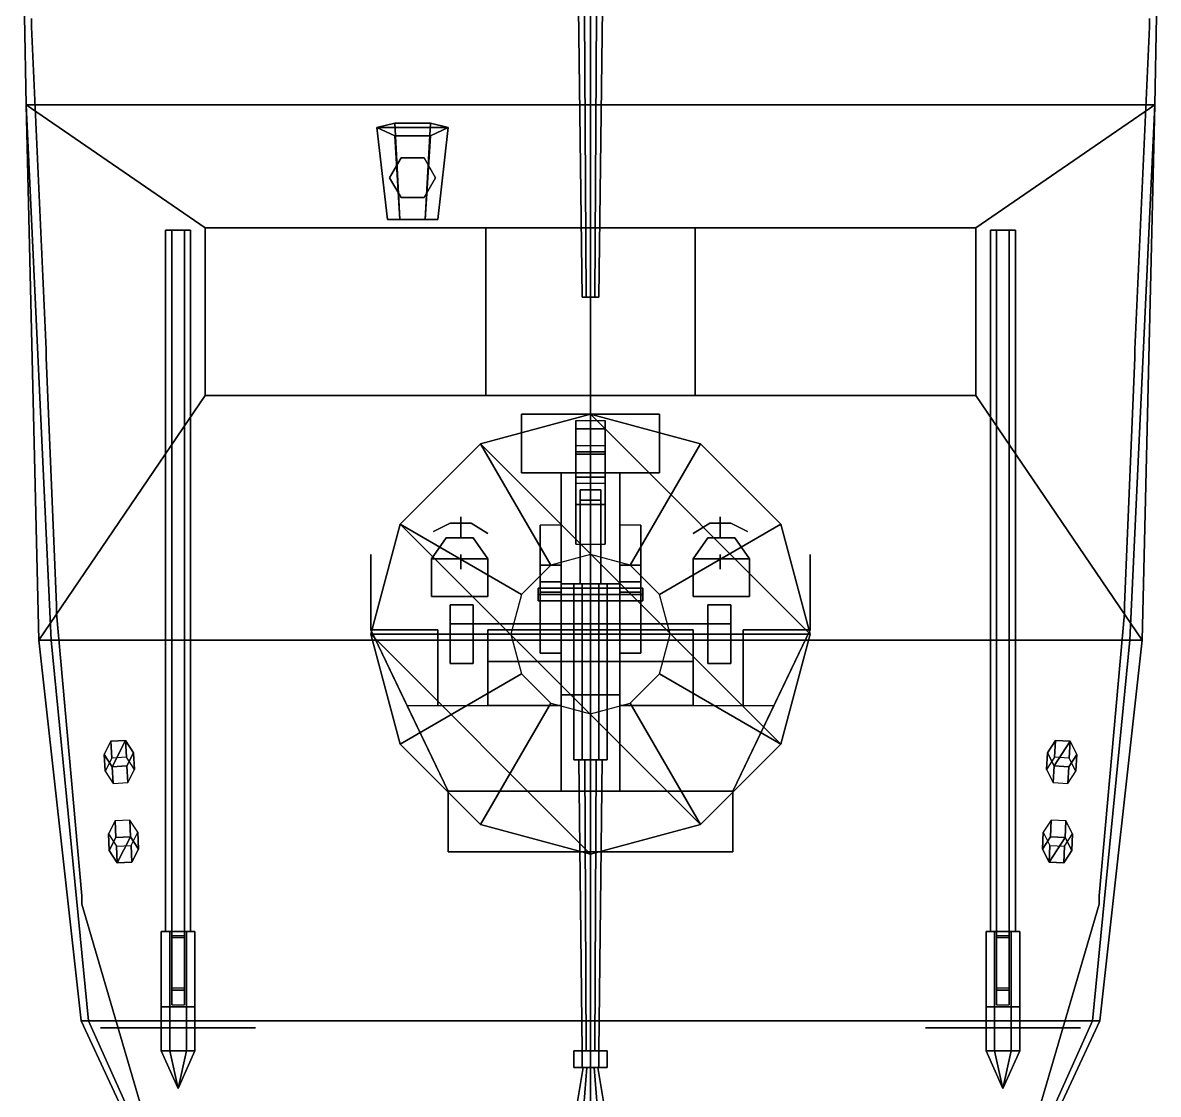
# Model space of a CAD drawing. Header units: millimetres. Extents: x -2.9 to 3, y -19.2 to 25.1.
# Drawn here: x -2.71 to 2.71, y -16.58 to -11.46 of the extents above; entities that cross this region are included whole.
import ezdxf

# ---------------------------------------------------------------- set-up
doc = ezdxf.new("R2010")
doc.units = ezdxf.units.MM
for name, color, linetype in [('drawing', 9, 'Continuous'), ('gun', 1, 'Continuous'), ('railings', 6, 'Continuous'), ('sleeve', 5, 'Continuous'), ('turret', 2, 'Continuous')]:
    doc.layers.add(name, color=color, linetype=linetype)

msp = doc.modelspace()

# ---------------------------------------------------------------- linework, layer by layer
for points in [[(-2.7121, -11.0039, 0.78), (-2.7121, -11.0039, -1.1524), (-2.6952, -11.8514, -0.9744), (-2.6952, -11.8514, 0.78)], [(0, -11.8514, -1.4066), (-2.6952, -11.8514, -0.9744), (-2.7121, -11.0039, -1.1524), (0, -11.0039, -1.644)], [(2.7121, -11.0039, 0.78), (-2.7121, -11.0039, 0.78), (-2.6952, -11.8514, 0.78), (2.6952, -11.8514, 0.78)], [(0, -11.0039, -1.644), (2.7121, -11.0039, -1.1524), (2.6952, -11.8514, -0.9744), (0, -11.8514, -1.4066)], [(2.6952, -11.8514, 0.78), (2.6952, -11.8514, -0.9744), (2.7121, -11.0039, -1.1524), (2.7121, -11.0039, 0.78)], [(-2.6952, -11.8514, 0.78), (-2.6952, -11.8514, -0.9744), (-2.5765, -14.409, -0.6608), (-2.6358, -14.409, 0.78)], [(0, -14.409, -1.0592), (-2.5765, -14.409, -0.6608), (-2.6952, -11.8514, -0.9744), (0, -11.8514, -1.4066)], [(-1.84, -12.44, 0.78), (-2.6952, -11.8514, 0.78), (-2.6358, -14.409, 0.78), (-1.84, -13.24, 0.78)], [(2.6952, -11.8514, 0.78), (-2.6952, -11.8514, 0.78), (-1.84, -12.44, 0.78), (1.84, -12.44, 0.78)], [(0, -11.8514, -1.4066), (2.6952, -11.8514, -0.9744), (2.5765, -14.409, -0.6608), (0, -14.409, -1.0592)], [(2.6952, -11.8514, 0.78), (1.84, -12.44, 0.78), (1.84, -13.24, 0.78), (2.6358, -14.409, 0.78)], [(2.6358, -14.409, 0.78), (2.5765, -14.409, -0.6608), (2.6952, -11.8514, -0.9744), (2.6952, -11.8514, 0.78)], [(-0.935, -11.94, 1.2972), (-0.765, -11.94, 1.2972), (-0.68, -11.96, 1.15), (-1.02, -11.96, 1.15)], [(-0.97, -12.4, 1.15), (-0.91, -12.4, 1.2539), (-0.935, -11.94, 1.2972), (-1.02, -11.96, 1.15)], [(-1.02, -11.96, 1.15), (-0.68, -11.96, 1.15), (-0.765, -12, 1.0028), (-0.935, -12, 1.0028)], [(-0.91, -12.4, 1.0461), (-0.97, -12.4, 1.15), (-1.02, -11.96, 1.15), (-0.935, -12, 1.0028)], [(-0.91, -12.4, 1.2539), (-0.79, -12.4, 1.2539), (-0.765, -11.94, 1.2972), (-0.935, -11.94, 1.2972)], [(-0.79, -12.4, 1.2539), (-0.73, -12.4, 1.15), (-0.68, -11.96, 1.15), (-0.765, -11.94, 1.2972)], [(-0.73, -12.4, 1.15), (-0.79, -12.4, 1.0461), (-0.765, -12, 1.0028), (-0.68, -11.96, 1.15)], [(-0.79, -12.4, 1.0461), (-0.91, -12.4, 1.0461), (-0.935, -12, 1.0028), (-0.765, -12, 1.0028)], [(-0.905, -12.1047, 0.78), (-0.96, -12.2, 0.78), (-0.96, -12.2, 1.11), (-0.905, -12.1047, 1.02)], [(-0.795, -12.1047, 0.78), (-0.905, -12.1047, 0.78), (-0.905, -12.1047, 1.02), (-0.795, -12.1047, 1.02)], [(-0.74, -12.2, 0.78), (-0.795, -12.1047, 0.78), (-0.795, -12.1047, 1.02), (-0.74, -12.2, 1.11)], [(-0.96, -12.2, 0.78), (-0.905, -12.2953, 0.78), (-0.905, -12.2953, 1.04), (-0.96, -12.2, 1.11)], [(-0.795, -12.2953, 0.78), (-0.74, -12.2, 0.78), (-0.74, -12.2, 1.11), (-0.795, -12.2953, 1.04)], [(-0.905, -12.2953, 0.78), (-0.795, -12.2953, 0.78), (-0.795, -12.2953, 1.04), (-0.905, -12.2953, 1.04)], [(-0.91, -12.4, 1.0461), (-0.79, -12.4, 1.0461), (-0.73, -12.4, 1.15), (-0.97, -12.4, 1.15)], [(-0.97, -12.4, 1.15), (-0.73, -12.4, 1.15), (-0.79, -12.4, 1.2539), (-0.91, -12.4, 1.2539)], [(-2.03, -12.45, -0.82), (-2, -12.45, -0.872), (-2, -15.8, -0.982), (-2.03, -15.8, -0.93)], [(-2, -12.45, -0.768), (-2.03, -12.45, -0.82), (-2.03, -15.8, -0.93), (-2, -15.8, -0.878)], [(-2, -12.45, -0.872), (-1.94, -12.45, -0.872), (-1.94, -15.8, -0.982), (-2, -15.8, -0.982)], [(-1.94, -12.45, -0.768), (-2, -12.45, -0.768), (-2, -15.8, -0.878), (-1.94, -15.8, -0.878)], [(-1.94, -12.45, -0.872), (-1.91, -12.45, -0.82), (-1.91, -15.8, -0.93), (-1.94, -15.8, -0.982)], [(-1.91, -12.45, -0.82), (-1.94, -12.45, -0.768), (-1.94, -15.8, -0.878), (-1.91, -15.8, -0.93)], [(-1.84, -12.44, 0.78), (-1.84, -13.24, 0.78), (-1.84, -13.24, 1.44), (-1.84, -12.44, 1.44)], [(-1.84, -12.44, 1.44), (-1.84, -13.24, 1.44), (-0.5, -13.24, 1.44), (-0.5, -12.44, 1.44)], [(-0.5, -12.44, 1.44), (-0.5, -12.44, 0.78), (-1.84, -12.44, 0.78), (-1.84, -12.44, 1.44)], [(-0.5, -13.24, 1.44), (-0.5, -13.24, 0.78), (-0.5, -12.44, 0.78), (-0.5, -12.44, 1.44)], [(0.5, -12.44, 0.78), (-0.5, -12.44, 0.78), (-0.5, -13.24, 0.78), (0.5, -13.24, 0.78)], [(0.5, -12.44, 0.78), (0.5, -13.24, 0.78), (0.5, -13.24, 1.44), (0.5, -12.44, 1.44)], [(0.5, -12.44, 1.44), (0.5, -13.24, 1.44), (1.84, -13.24, 1.44), (1.84, -12.44, 1.44)], [(1.84, -12.44, 1.44), (1.84, -12.44, 0.78), (0.5, -12.44, 0.78), (0.5, -12.44, 1.44)], [(1.84, -13.24, 1.44), (1.84, -13.24, 0.78), (1.84, -12.44, 0.78), (1.84, -12.44, 1.44)], [(1.94, -12.45, -0.768), (1.91, -12.45, -0.82), (1.91, -15.8, -0.93), (1.94, -15.8, -0.878)], [(1.91, -12.45, -0.82), (1.94, -12.45, -0.872), (1.94, -15.8, -0.982), (1.91, -15.8, -0.93)], [(2, -12.45, -0.768), (1.94, -12.45, -0.768), (1.94, -15.8, -0.878), (2, -15.8, -0.878)], [(1.94, -12.45, -0.872), (2, -12.45, -0.872), (2, -15.8, -0.982), (1.94, -15.8, -0.982)], [(2.03, -12.45, -0.82), (2, -12.45, -0.768), (2, -15.8, -0.878), (2.03, -15.8, -0.93)], [(2, -12.45, -0.872), (2.03, -12.45, -0.82), (2.03, -15.8, -0.93), (2, -15.8, -0.982)], [(1.84, -13.24, 0.78), (-1.84, -13.24, 0.78), (-2.6358, -14.409, 0.78), (2.6358, -14.409, 0.78)], [(-1.84, -13.24, 1.44), (-1.84, -13.24, 0.78), (-0.5, -13.24, 0.78), (-0.5, -13.24, 1.44)], [(0.5, -13.24, 1.44), (0.5, -13.24, 0.78), (1.84, -13.24, 0.78), (1.84, -13.24, 1.44)], [(-2.6358, -14.409, 0.78), (-2.5765, -14.409, -0.6608), (-2.3985, -16.2265, -0.3557), (-2.4324, -16.2265, 0.78)], [(2.6358, -14.409, 0.78), (-2.6358, -14.409, 0.78), (-2.4324, -16.2265, 0.78), (2.4324, -16.2265, 0.78)], [(0, -16.2265, -0.6778), (-2.3985, -16.2265, -0.3557), (-2.5765, -14.409, -0.6608), (0, -14.409, -1.0592)], [(0, -14.409, -1.0592), (2.5765, -14.409, -0.6608), (2.3985, -16.2265, -0.3557), (0, -16.2265, -0.6778)], [(2.4324, -16.2265, 0.78), (2.3985, -16.2265, -0.3557), (2.5765, -14.409, -0.6608), (2.6358, -14.409, 0.78)], [(-2.2907, -14.8916, 1.01), (-2.3225, -14.954, 1.01), (-2.2843, -15.0127, 1.01), (-2.2208, -14.888, 1.01)], [(-2.2865, -14.9715, 0.78), (-2.3183, -15.0339, 0.78), (-2.3225, -14.954, 1.01), (-2.2907, -14.8916, 1.01)], [(-2.2166, -14.9678, 0.78), (-2.2865, -14.9715, 0.78), (-2.2907, -14.8916, 1.01), (-2.2208, -14.888, 1.01)], [(-2.2208, -14.888, 1.01), (-2.2843, -15.0127, 1.01), (-2.2144, -15.009, 1.01), (-2.1827, -14.9467, 1.01)], [(-2.1785, -15.0266, 0.78), (-2.2166, -14.9678, 0.78), (-2.2208, -14.888, 1.01), (-2.1827, -14.9467, 1.01)], [(2.2166, -14.9678, 0.78), (2.1785, -15.0266, 0.78), (2.1827, -14.9467, 1.01), (2.2208, -14.888, 1.01)], [(2.2208, -14.888, 1.01), (2.1827, -14.9467, 1.01), (2.2144, -15.009, 1.01), (2.2907, -14.8916, 1.01)], [(2.2907, -14.8916, 1.01), (2.2144, -15.009, 1.01), (2.2843, -15.0127, 1.01), (2.3225, -14.954, 1.01)], [(2.2865, -14.9715, 0.78), (2.2166, -14.9678, 0.78), (2.2208, -14.888, 1.01), (2.2907, -14.8916, 1.01)], [(2.3183, -15.0339, 0.78), (2.2865, -14.9715, 0.78), (2.2907, -14.8916, 1.01), (2.3225, -14.954, 1.01)], [(-2.3183, -15.0339, 0.78), (-2.2802, -15.0926, 0.78), (-2.2843, -15.0127, 1.01), (-2.3225, -14.954, 1.01)], [(-2.2102, -15.0889, 0.78), (-2.1785, -15.0266, 0.78), (-2.1827, -14.9467, 1.01), (-2.2144, -15.009, 1.01)], [(2.1785, -15.0266, 0.78), (2.2102, -15.0889, 0.78), (2.2144, -15.009, 1.01), (2.1827, -14.9467, 1.01)], [(2.2802, -15.0926, 0.78), (2.3183, -15.0339, 0.78), (2.3225, -14.954, 1.01), (2.2843, -15.0127, 1.01)], [(-2.2802, -15.0926, 0.78), (-2.2102, -15.0889, 0.78), (-2.2144, -15.009, 1.01), (-2.2843, -15.0127, 1.01)], [(2.2102, -15.0889, 0.78), (2.2802, -15.0926, 0.78), (2.2843, -15.0127, 1.01), (2.2144, -15.009, 1.01)], [(-2.2708, -15.2711, 0.78), (-2.3026, -15.3335, 0.78), (-2.2984, -15.4134, 1.01), (-2.2666, -15.351, 1.01)], [(-2.2009, -15.2674, 0.78), (-2.2708, -15.2711, 0.78), (-2.2666, -15.351, 1.01), (-2.1967, -15.3473, 1.01)], [(-2.1628, -15.3261, 0.78), (-2.2009, -15.2674, 0.78), (-2.1967, -15.3473, 1.01), (-2.1586, -15.406, 1.01)], [(2.2009, -15.2674, 0.78), (2.1628, -15.3261, 0.78), (2.1586, -15.406, 1.01), (2.1967, -15.3473, 1.01)], [(2.2708, -15.2711, 0.78), (2.2009, -15.2674, 0.78), (2.1967, -15.3473, 1.01), (2.2666, -15.351, 1.01)], [(2.3026, -15.3335, 0.78), (2.2708, -15.2711, 0.78), (2.2666, -15.351, 1.01), (2.2984, -15.4134, 1.01)], [(-2.3026, -15.3335, 0.78), (-2.2645, -15.3922, 0.78), (-2.2603, -15.4721, 1.01), (-2.2984, -15.4134, 1.01)], [(-2.2603, -15.4721, 1.01), (-2.1967, -15.3473, 1.01), (-2.2666, -15.351, 1.01), (-2.2984, -15.4134, 1.01)], [(-2.1904, -15.4684, 1.01), (-2.1586, -15.406, 1.01), (-2.1967, -15.3473, 1.01), (-2.2603, -15.4721, 1.01)], [(-2.1945, -15.3885, 0.78), (-2.1628, -15.3261, 0.78), (-2.1586, -15.406, 1.01), (-2.1904, -15.4684, 1.01)], [(2.1628, -15.3261, 0.78), (2.1945, -15.3885, 0.78), (2.1904, -15.4684, 1.01), (2.1586, -15.406, 1.01)], [(2.1904, -15.4684, 1.01), (2.2666, -15.351, 1.01), (2.1967, -15.3473, 1.01), (2.1586, -15.406, 1.01)], [(2.2645, -15.3922, 0.78), (2.3026, -15.3335, 0.78), (2.2984, -15.4134, 1.01), (2.2603, -15.4721, 1.01)], [(-2.2645, -15.3922, 0.78), (-2.1945, -15.3885, 0.78), (-2.1904, -15.4684, 1.01), (-2.2603, -15.4721, 1.01)], [(2.2603, -15.4721, 1.01), (2.2984, -15.4134, 1.01), (2.2666, -15.351, 1.01), (2.1904, -15.4684, 1.01)], [(2.1945, -15.3885, 0.78), (2.2645, -15.3922, 0.78), (2.2603, -15.4721, 1.01), (2.1904, -15.4684, 1.01)], [(-2.01, -15.8, -0.8607), (-2.05, -15.8, -0.93), (-2.05, -16.16, -0.95), (-2.01, -16.16, -0.8807)], [(-2.05, -15.8, -0.93), (-2.01, -15.8, -0.9993), (-2.01, -16.16, -1.0193), (-2.05, -16.16, -0.95)], [(-2.01, -15.8, -0.9993), (-1.93, -15.8, -0.9993), (-1.93, -16.16, -1.0193), (-2.01, -16.16, -1.0193)], [(-1.93, -15.8, -0.8607), (-2.01, -15.8, -0.8607), (-2.01, -16.16, -0.8807), (-1.93, -16.16, -0.8807)], [(-2, -15.82, -0.66), (-2, -15.8, -0.42), (-1.94, -15.8, -0.42), (-1.94, -15.82, -0.66)], [(-2, -16.07, -0.37), (-2, -15.8, -0.42), (-2, -15.82, -0.66), (-2, -16.08, -0.66)], [(-2, -15.83, -0.87), (-2, -16.15, -0.88), (-2, -16.08, -0.66), (-2, -15.82, -0.66)], [(-1.94, -15.82, -0.66), (-1.94, -15.83, -0.87), (-2, -15.83, -0.87), (-2, -15.82, -0.66)], [(-1.94, -15.82, -0.66), (-1.94, -15.8, -0.42), (-1.94, -16.07, -0.37), (-1.94, -16.08, -0.66)], [(-1.94, -16.08, -0.66), (-1.94, -16.15, -0.88), (-1.94, -15.83, -0.87), (-1.94, -15.82, -0.66)], [(-1.93, -15.8, -0.9993), (-1.89, -15.8, -0.93), (-1.89, -16.16, -0.95), (-1.93, -16.16, -1.0193)], [(-1.89, -15.8, -0.93), (-1.93, -15.8, -0.8607), (-1.93, -16.16, -0.8807), (-1.89, -16.16, -0.95)], [(1.89, -15.8, -0.93), (1.93, -15.8, -0.9993), (1.93, -16.16, -1.0193), (1.89, -16.16, -0.95)], [(1.93, -15.8, -0.8607), (1.89, -15.8, -0.93), (1.89, -16.16, -0.95), (1.93, -16.16, -0.8807)], [(1.93, -15.8, -0.9993), (2.01, -15.8, -0.9993), (2.01, -16.16, -1.0193), (1.93, -16.16, -1.0193)], [(2.01, -15.8, -0.8607), (1.93, -15.8, -0.8607), (1.93, -16.16, -0.8807), (2.01, -16.16, -0.8807)], [(1.94, -16.07, -0.37), (1.94, -15.8, -0.42), (1.94, -15.82, -0.66), (1.94, -16.08, -0.66)], [(1.94, -15.82, -0.66), (1.94, -15.8, -0.42), (2, -15.8, -0.42), (2, -15.82, -0.66)], [(1.94, -15.83, -0.87), (1.94, -16.15, -0.88), (1.94, -16.08, -0.66), (1.94, -15.82, -0.66)], [(2, -15.82, -0.66), (2, -15.83, -0.87), (1.94, -15.83, -0.87), (1.94, -15.82, -0.66)], [(2, -15.82, -0.66), (2, -15.8, -0.42), (2, -16.07, -0.37), (2, -16.08, -0.66)], [(2, -16.08, -0.66), (2, -16.15, -0.88), (2, -15.83, -0.87), (2, -15.82, -0.66)], [(2.01, -15.8, -0.9993), (2.05, -15.8, -0.93), (2.05, -16.16, -0.95), (2.01, -16.16, -1.0193)], [(2.05, -15.8, -0.93), (2.01, -15.8, -0.8607), (2.01, -16.16, -0.8807), (2.05, -16.16, -0.95)], [(-1.94, -16.08, -0.66), (-1.94, -16.07, -0.37), (-2, -16.07, -0.37), (-2, -16.08, -0.66)], [(-2, -16.08, -0.66), (-2, -16.15, -0.88), (-1.94, -16.15, -0.88), (-1.94, -16.08, -0.66)], [(2, -16.08, -0.66), (2, -16.07, -0.37), (1.94, -16.07, -0.37), (1.94, -16.08, -0.66)], [(1.94, -16.08, -0.66), (1.94, -16.15, -0.88), (2, -16.15, -0.88), (2, -16.08, -0.66)], [(-2.05, -16.16, -0.95), (-2.01, -16.16, -1.0193), (-2.01, -16.37, -1.0193), (-2.05, -16.37, -0.95)], [(-2.01, -16.16, -0.8807), (-2.05, -16.16, -0.95), (-2.05, -16.37, -0.95), (-2.01, -16.37, -0.8807)], [(-2.01, -16.16, -1.0193), (-1.93, -16.16, -1.0193), (-1.93, -16.37, -1.0193), (-2.01, -16.37, -1.0193)], [(-1.93, -16.16, -0.8807), (-2.01, -16.16, -0.8807), (-2.01, -16.37, -0.8807), (-1.93, -16.37, -0.8807)], [(-1.93, -16.16, -1.0193), (-1.89, -16.16, -0.95), (-1.89, -16.37, -0.95), (-1.93, -16.37, -1.0193)], [(-1.89, -16.16, -0.95), (-1.93, -16.16, -0.8807), (-1.93, -16.37, -0.8807), (-1.89, -16.37, -0.95)], [(1.93, -16.16, -0.8807), (1.89, -16.16, -0.95), (1.89, -16.37, -0.95), (1.93, -16.37, -0.8807)], [(1.89, -16.16, -0.95), (1.93, -16.16, -1.0193), (1.93, -16.37, -1.0193), (1.89, -16.37, -0.95)], [(2.01, -16.16, -0.8807), (1.93, -16.16, -0.8807), (1.93, -16.37, -0.8807), (2.01, -16.37, -0.8807)], [(1.93, -16.16, -1.0193), (2.01, -16.16, -1.0193), (2.01, -16.37, -1.0193), (1.93, -16.37, -1.0193)], [(2.05, -16.16, -0.95), (2.01, -16.16, -0.8807), (2.01, -16.37, -0.8807), (2.05, -16.37, -0.95)], [(2.01, -16.16, -1.0193), (2.05, -16.16, -0.95), (2.05, -16.37, -0.95), (2.01, -16.37, -1.0193)], [(-2.4324, -16.2265, 0.78), (-2.3985, -16.2265, -0.3557), (-1.6442, -17.904, 0.0765), (-1.6527, -17.904, 0.78)], [(2.4324, -16.2265, 0.78), (-2.4324, -16.2265, 0.78), (-1.6527, -17.904, 0.78), (1.6527, -17.904, 0.78)], [(0, -17.904, -0.3642), (-1.6442, -17.904, 0.0765), (-2.3985, -16.2265, -0.3557), (0, -16.2265, -0.6778)], [(-2.19, -16.26, -0.81), (-2.34, -16.26, -1.02), (-2.13, -16.26, -1.07), (-1.97, -16.26, -0.95)], [(-1.97, -16.26, -0.95), (-2.13, -16.26, -1.07), (-2.34, -16.26, -1.02), (-2.19, -16.26, -0.81)], [(-2.11, -16.26, -1.17), (-1.9, -16.26, -1.32), (-1.85, -16.26, -1.11), (-1.97, -16.26, -0.95)], [(-1.97, -16.26, -0.95), (-1.85, -16.26, -1.11), (-1.9, -16.26, -1.32), (-2.11, -16.26, -1.17)], [(-1.97, -16.26, -0.95), (-2.09, -16.26, -0.79), (-2.04, -16.26, -0.58), (-1.83, -16.26, -0.73)], [(-1.83, -16.26, -0.73), (-2.04, -16.26, -0.58), (-2.09, -16.26, -0.79), (-1.97, -16.26, -0.95)], [(-1.75, -16.26, -1.09), (-1.6, -16.26, -0.88), (-1.81, -16.26, -0.83), (-1.97, -16.26, -0.95)], [(-1.97, -16.26, -0.95), (-1.81, -16.26, -0.83), (-1.6, -16.26, -0.88), (-1.75, -16.26, -1.09)], [(0, -16.2265, -0.6778), (2.3985, -16.2265, -0.3557), (1.6442, -17.904, 0.0765), (0, -17.904, -0.3642)], [(1.97, -16.26, -0.95), (1.81, -16.26, -1.07), (1.6, -16.26, -1.02), (1.75, -16.26, -0.81)], [(1.75, -16.26, -0.81), (1.6, -16.26, -1.02), (1.81, -16.26, -1.07), (1.97, -16.26, -0.95)], [(1.6527, -17.904, 0.78), (1.6442, -17.904, 0.0765), (2.3985, -16.2265, -0.3557), (2.4324, -16.2265, 0.78)], [(1.97, -16.26, -0.95), (2.09, -16.26, -1.11), (2.04, -16.26, -1.32), (1.83, -16.26, -1.17)], [(1.83, -16.26, -1.17), (2.04, -16.26, -1.32), (2.09, -16.26, -1.11), (1.97, -16.26, -0.95)], [(1.97, -16.26, -0.95), (1.85, -16.26, -0.79), (1.9, -16.26, -0.58), (2.11, -16.26, -0.73)], [(2.11, -16.26, -0.73), (1.9, -16.26, -0.58), (1.85, -16.26, -0.79), (1.97, -16.26, -0.95)], [(1.97, -16.26, -0.95), (2.13, -16.26, -0.83), (2.34, -16.26, -0.88), (2.19, -16.26, -1.09)], [(2.19, -16.26, -1.09), (2.34, -16.26, -0.88), (2.13, -16.26, -0.83), (1.97, -16.26, -0.95)], [(-2.05, -16.37, -0.95), (-2.01, -16.37, -1.0193), (-1.97, -16.55, -0.95)], [(-2.01, -16.37, -0.8807), (-2.05, -16.37, -0.95), (-1.97, -16.55, -0.95)], [(-2.01, -16.37, -1.0193), (-1.93, -16.37, -1.0193), (-1.97, -16.55, -0.95)], [(-1.93, -16.37, -0.8807), (-2.01, -16.37, -0.8807), (-1.97, -16.55, -0.95)], [(-1.93, -16.37, -1.0193), (-1.89, -16.37, -0.95), (-1.97, -16.55, -0.95)], [(-1.89, -16.37, -0.95), (-1.93, -16.37, -0.8807), (-1.97, -16.55, -0.95)], [(1.93, -16.37, -0.8807), (1.89, -16.37, -0.95), (1.97, -16.55, -0.95)], [(1.89, -16.37, -0.95), (1.93, -16.37, -1.0193), (1.97, -16.55, -0.95)], [(2.01, -16.37, -0.8807), (1.93, -16.37, -0.8807), (1.97, -16.55, -0.95)], [(1.93, -16.37, -1.0193), (2.01, -16.37, -1.0193), (1.97, -16.55, -0.95)], [(2.05, -16.37, -0.95), (2.01, -16.37, -0.8807), (1.97, -16.55, -0.95)], [(2.01, -16.37, -1.0193), (2.05, -16.37, -0.95), (1.97, -16.55, -0.95)]]:
    msp.add_3dface(points)
at = {"layer": 'drawing', "extrusion": (-1, 0, 0)}
msp.add_line((0, 18.71, 11.88), (0, -18.71, 11.88), dxfattribs=at)
at = {"layer": 'gun'}
for points in [[(-0.04, -12.77, 2.2), (-0.02, -12.77, 2.2346), (-0.03, -11.14, 2.252), (-0.06, -11.14, 2.2)], [(-0.02, -12.77, 2.1654), (-0.04, -12.77, 2.2), (-0.06, -11.14, 2.2), (-0.03, -11.14, 2.148)], [(-0.02, -12.77, 2.2346), (0.02, -12.77, 2.2346), (0.03, -11.14, 2.252), (-0.03, -11.14, 2.252)], [(0.02, -12.77, 2.1654), (-0.02, -12.77, 2.1654), (-0.03, -11.14, 2.148), (0.03, -11.14, 2.148)], [(0.02, -12.77, 2.2346), (0.04, -12.77, 2.2), (0.06, -11.14, 2.2), (0.03, -11.14, 2.252)], [(0.04, -12.77, 2.2), (0.02, -12.77, 2.1654), (0.03, -11.14, 2.148), (0.06, -11.14, 2.2)], [(-0.02, -12.77, 2.1654), (0.02, -12.77, 2.1654), (0.04, -12.77, 2.2), (-0.04, -12.77, 2.2)], [(-0.04, -12.77, 2.2), (0.04, -12.77, 2.2), (0.02, -12.77, 2.2346), (-0.02, -12.77, 2.2346)], [(-0.04, -16.37, 1.83), (-0.02, -16.37, 1.8646), (-0.0275, -14.98, 1.8776), (-0.055, -14.98, 1.83)], [(-0.02, -16.37, 1.7954), (-0.04, -16.37, 1.83), (-0.055, -14.98, 1.83), (-0.0275, -14.98, 1.7824)], [(-0.02, -16.37, 1.8646), (0.02, -16.37, 1.8646), (0.0275, -14.98, 1.8776), (-0.0275, -14.98, 1.8776)], [(0.02, -16.37, 1.7954), (-0.02, -16.37, 1.7954), (-0.0275, -14.98, 1.7824), (0.0275, -14.98, 1.7824)], [(0.02, -16.37, 1.8646), (0.04, -16.37, 1.83), (0.055, -14.98, 1.83), (0.0275, -14.98, 1.8776)], [(0.04, -16.37, 1.83), (0.02, -16.37, 1.7954), (0.0275, -14.98, 1.7824), (0.055, -14.98, 1.83)], [(0.04, -16.37, 1.7607), (-0.04, -16.37, 1.7607), (-0.08, -16.37, 1.83), (0.08, -16.37, 1.83)], [(0.08, -16.37, 1.83), (-0.08, -16.37, 1.83), (-0.04, -16.37, 1.8993), (0.04, -16.37, 1.8993)], [(-0.08, -16.37, 1.83), (-0.04, -16.37, 1.7607), (-0.04, -16.45, 1.7607), (-0.08, -16.45, 1.83)], [(-0.04, -16.37, 1.8993), (-0.08, -16.37, 1.83), (-0.08, -16.45, 1.83), (-0.04, -16.45, 1.8993)], [(-0.04, -16.37, 1.7607), (0.04, -16.37, 1.7607), (0.04, -16.45, 1.7607), (-0.04, -16.45, 1.7607)], [(0.04, -16.37, 1.8993), (-0.04, -16.37, 1.8993), (-0.04, -16.45, 1.8993), (0.04, -16.45, 1.8993)], [(0.04, -16.37, 1.7607), (0.08, -16.37, 1.83), (0.08, -16.45, 1.83), (0.04, -16.45, 1.7607)], [(0.08, -16.37, 1.83), (0.04, -16.37, 1.8993), (0.04, -16.45, 1.8993), (0.08, -16.45, 1.83)], [(0.08, -16.45, 1.83), (-0.08, -16.45, 1.83), (-0.04, -16.45, 1.7607), (0.04, -16.45, 1.7607)], [(0.04, -16.45, 1.8993), (-0.04, -16.45, 1.8993), (-0.08, -16.45, 1.83), (0.08, -16.45, 1.83)], [(-0.035, -16.45, 1.83), (-0.0175, -16.45, 1.7997), (-0.0325, -16.63, 1.7737), (-0.065, -16.63, 1.83)], [(-0.0175, -16.45, 1.8603), (-0.035, -16.45, 1.83), (-0.065, -16.63, 1.83), (-0.0325, -16.63, 1.8863)], [(-0.0175, -16.45, 1.7997), (0.0175, -16.45, 1.7997), (0.0325, -16.63, 1.7737), (-0.0325, -16.63, 1.7737)], [(0.0175, -16.45, 1.8603), (-0.0175, -16.45, 1.8603), (-0.0325, -16.63, 1.8863), (0.0325, -16.63, 1.8863)], [(0.0175, -16.45, 1.7997), (0.035, -16.45, 1.83), (0.065, -16.63, 1.83), (0.0325, -16.63, 1.7737)], [(0.035, -16.45, 1.83), (0.0175, -16.45, 1.8603), (0.0325, -16.63, 1.8863), (0.065, -16.63, 1.83)]]:
    msp.add_3dface(points, dxfattribs=at)
at = {"layer": 'railings'}
for points in [[(-2.67, -11.44, 0.78), (-2.67, -11.48, 0.78), (-2.67, -11.48, 1.61), (-2.67, -11.44, 1.61)], [(-2.67, -11.44, 1.61), (-2.67, -11.48, 1.61), (-2.67, -11.48, 0.78), (-2.67, -11.44, 0.78)], [(2.67, -11.44, 0.78), (2.67, -11.48, 0.78), (2.67, -11.48, 1.61), (2.67, -11.44, 1.61)], [(2.67, -11.44, 1.61), (2.67, -11.48, 1.61), (2.67, -11.48, 0.78), (2.67, -11.44, 0.78)], [(-2.6, -13.02, 1.57), (-2.6, -13.02, 1.61), (-2.67, -11.48, 1.61), (-2.67, -11.48, 1.57)], [(-2.67, -11.48, 1.57), (-2.67, -11.48, 1.61), (-2.6, -13.02, 1.61), (-2.6, -13.02, 1.57)], [(-2.67, -11.48, 1.1), (-2.67, -11.48, 1.14), (-2.6, -13.02, 1.14), (-2.6, -13.02, 1.1)], [(-2.6, -13.02, 1.1), (-2.6, -13.02, 1.14), (-2.67, -11.48, 1.14), (-2.67, -11.48, 1.1)], [(2.67, -11.48, 1.57), (2.67, -11.48, 1.61), (2.6, -13.02, 1.61), (2.6, -13.02, 1.57)], [(2.6, -13.02, 1.57), (2.6, -13.02, 1.61), (2.67, -11.48, 1.61), (2.67, -11.48, 1.57)], [(2.6, -13.02, 1.1), (2.6, -13.02, 1.14), (2.67, -11.48, 1.14), (2.67, -11.48, 1.1)], [(2.67, -11.48, 1.1), (2.67, -11.48, 1.14), (2.6, -13.02, 1.14), (2.6, -13.02, 1.1)], [(-2.6, -13.02, 1.61), (-2.6, -13.06, 1.61), (-2.6, -13.06, 0.78), (-2.6, -13.02, 0.78)], [(-2.6, -13.02, 0.78), (-2.6, -13.06, 0.78), (-2.6, -13.06, 1.61), (-2.6, -13.02, 1.61)], [(-2.6, -13.06, 1.57), (-2.6, -13.06, 1.61), (-2.55, -14.24, 1.61), (-2.55, -14.24, 1.57)], [(-2.55, -14.24, 1.57), (-2.55, -14.24, 1.61), (-2.6, -13.06, 1.61), (-2.6, -13.06, 1.57)], [(-2.55, -14.24, 1.1), (-2.55, -14.24, 1.14), (-2.6, -13.06, 1.14), (-2.6, -13.06, 1.1)], [(-2.6, -13.06, 1.1), (-2.6, -13.06, 1.14), (-2.55, -14.24, 1.14), (-2.55, -14.24, 1.1)], [(2.55, -14.24, 1.57), (2.55, -14.24, 1.61), (2.6, -13.06, 1.61), (2.6, -13.06, 1.57)], [(2.6, -13.06, 1.57), (2.6, -13.06, 1.61), (2.55, -14.24, 1.61), (2.55, -14.24, 1.57)], [(2.6, -13.06, 1.1), (2.6, -13.06, 1.14), (2.55, -14.24, 1.14), (2.55, -14.24, 1.1)], [(2.55, -14.24, 1.1), (2.55, -14.24, 1.14), (2.6, -13.06, 1.14), (2.6, -13.06, 1.1)], [(2.6, -13.02, 1.61), (2.6, -13.06, 1.61), (2.6, -13.06, 0.78), (2.6, -13.02, 0.78)], [(2.6, -13.02, 0.78), (2.6, -13.06, 0.78), (2.6, -13.06, 1.61), (2.6, -13.02, 1.61)], [(-2.55, -14.24, 0.78), (-2.55, -14.28, 0.78), (-2.55, -14.28, 1.61), (-2.55, -14.24, 1.61)], [(-2.55, -14.24, 1.61), (-2.55, -14.28, 1.61), (-2.55, -14.28, 0.78), (-2.55, -14.24, 0.78)], [(2.55, -14.24, 0.78), (2.55, -14.28, 0.78), (2.55, -14.28, 1.61), (2.55, -14.24, 1.61)], [(2.55, -14.24, 1.61), (2.55, -14.28, 1.61), (2.55, -14.28, 0.78), (2.55, -14.24, 0.78)], [(-2.43, -15.63, 1.57), (-2.43, -15.63, 1.61), (-2.55, -14.28, 1.61), (-2.55, -14.28, 1.57)], [(-2.55, -14.28, 1.57), (-2.55, -14.28, 1.61), (-2.43, -15.63, 1.61), (-2.43, -15.63, 1.57)], [(-2.55, -14.28, 1.1), (-2.55, -14.28, 1.14), (-2.43, -15.63, 1.14), (-2.43, -15.63, 1.1)], [(-2.43, -15.63, 1.1), (-2.43, -15.63, 1.14), (-2.55, -14.28, 1.14), (-2.55, -14.28, 1.1)], [(2.55, -14.28, 1.57), (2.55, -14.28, 1.61), (2.43, -15.63, 1.61), (2.43, -15.63, 1.57)], [(2.43, -15.63, 1.57), (2.43, -15.63, 1.61), (2.55, -14.28, 1.61), (2.55, -14.28, 1.57)], [(2.43, -15.63, 1.1), (2.43, -15.63, 1.14), (2.55, -14.28, 1.14), (2.55, -14.28, 1.1)], [(2.55, -14.28, 1.1), (2.55, -14.28, 1.14), (2.43, -15.63, 1.14), (2.43, -15.63, 1.1)], [(-2.43, -15.63, 1.61), (-2.43, -15.67, 1.61), (-2.43, -15.67, 0.78), (-2.43, -15.63, 0.78)], [(-2.43, -15.63, 0.78), (-2.43, -15.67, 0.78), (-2.43, -15.67, 1.61), (-2.43, -15.63, 1.61)], [(-2.43, -15.67, 1.57), (-2.43, -15.67, 1.61), (-2.06, -16.93, 1.61), (-2.06, -16.93, 1.57)], [(-2.06, -16.93, 1.57), (-2.06, -16.93, 1.61), (-2.43, -15.67, 1.61), (-2.43, -15.67, 1.57)], [(-2.06, -16.93, 1.1), (-2.06, -16.93, 1.14), (-2.43, -15.67, 1.14), (-2.43, -15.67, 1.1)], [(-2.43, -15.67, 1.1), (-2.43, -15.67, 1.14), (-2.06, -16.93, 1.14), (-2.06, -16.93, 1.1)], [(2.06, -16.93, 1.57), (2.06, -16.93, 1.61), (2.43, -15.67, 1.61), (2.43, -15.67, 1.57)], [(2.43, -15.67, 1.57), (2.43, -15.67, 1.61), (2.06, -16.93, 1.61), (2.06, -16.93, 1.57)], [(2.43, -15.67, 1.1), (2.43, -15.67, 1.14), (2.06, -16.93, 1.14), (2.06, -16.93, 1.1)], [(2.06, -16.93, 1.1), (2.06, -16.93, 1.14), (2.43, -15.67, 1.14), (2.43, -15.67, 1.1)], [(2.43, -15.63, 1.61), (2.43, -15.67, 1.61), (2.43, -15.67, 0.78), (2.43, -15.63, 0.78)], [(2.43, -15.63, 0.78), (2.43, -15.67, 0.78), (2.43, -15.67, 1.61), (2.43, -15.63, 1.61)]]:
    msp.add_3dface(points, dxfattribs=at)
at = {"layer": 'sleeve'}
for points in [[(0.33, -13.33, 1.94), (0.33, -13.33, 1.58), (-0.33, -13.33, 1.58), (-0.33, -13.33, 1.94)], [(-0.33, -13.33, 1.58), (-0.33, -13.61, 1.58), (-0.33, -13.61, 1.94), (-0.33, -13.33, 1.94)], [(0.33, -13.33, 1.58), (0.33, -13.61, 1.58), (-0.33, -13.61, 1.58), (-0.33, -13.33, 1.58)], [(-0.33, -13.33, 1.94), (-0.33, -13.61, 1.94), (0.33, -13.61, 1.94), (0.33, -13.33, 1.94)], [(0.33, -13.61, 1.94), (0.33, -13.61, 1.58), (0.33, -13.33, 1.58), (0.33, -13.33, 1.94)], [(0.07, -13.36, 1.58), (0.07, -13.4, 1.37), (-0.07, -13.4, 1.37), (-0.07, -13.36, 1.58)], [(-0.07, -13.4, 1.37), (-0.07, -13.51, 1.42), (-0.07, -13.48, 1.58), (-0.07, -13.36, 1.58)], [(0.07, -13.48, 1.58), (0.07, -13.51, 1.42), (0.07, -13.4, 1.37), (0.07, -13.36, 1.58)], [(0.07, -13.4, 1.37), (0.07, -13.52, 1.16), (-0.07, -13.52, 1.16), (-0.07, -13.4, 1.37)], [(-0.07, -13.52, 1.16), (-0.07, -13.63, 1.21), (-0.07, -13.51, 1.42), (-0.07, -13.4, 1.37)], [(0.07, -13.51, 1.42), (0.07, -13.63, 1.21), (0.07, -13.52, 1.16), (0.07, -13.4, 1.37)], [(-0.07, -13.48, 1.58), (-0.07, -13.51, 1.42), (0.07, -13.51, 1.42), (0.07, -13.48, 1.58)], [(-0.07, -13.51, 1.42), (-0.07, -13.63, 1.21), (0.07, -13.63, 1.21), (0.07, -13.51, 1.42)], [(-0.07, -13.63, 1.04), (-0.07, -13.76, 1.09), (-0.07, -13.63, 1.21), (-0.07, -13.52, 1.16)], [(0.07, -13.52, 1.16), (0.07, -13.63, 1.04), (-0.07, -13.63, 1.04), (-0.07, -13.52, 1.16)], [(0.07, -13.63, 1.21), (0.07, -13.76, 1.09), (0.07, -13.63, 1.04), (0.07, -13.52, 1.16)], [(-0.33, -13.61, 1.94), (-0.33, -13.61, 1.58), (0.33, -13.61, 1.58), (0.33, -13.61, 1.94)], [(-0.14, -13.61, 1.63), (-0.14, -14.14, 1.63), (-0.14, -14.14, 1.9), (-0.14, -13.61, 1.9)], [(0.14, -13.61, 1.63), (0.14, -14.14, 1.63), (-0.14, -14.14, 1.63), (-0.14, -13.61, 1.63)], [(-0.14, -13.61, 1.9), (-0.14, -14.14, 1.9), (0.14, -14.14, 1.9), (0.14, -13.61, 1.9)], [(0.14, -14.14, 1.9), (0.14, -14.14, 1.63), (0.14, -13.61, 1.63), (0.14, -13.61, 1.9)], [(-0.07, -13.63, 1.21), (-0.07, -13.76, 1.09), (0.07, -13.76, 1.09), (0.07, -13.63, 1.21)], [(0.07, -13.63, 1.04), (0.07, -13.66, 1.01), (-0.07, -13.66, 1.01), (-0.07, -13.63, 1.04)], [(-0.07, -13.77, 0.94), (-0.07, -13.95, 0.99), (-0.07, -13.76, 1.09), (-0.07, -13.63, 1.04)], [(0.07, -13.76, 1.09), (0.07, -13.95, 0.99), (0.07, -13.77, 0.94), (0.07, -13.63, 1.04)], [(0.05, -13.69, 1.99), (0.05, -13.69, 1.9), (-0.05, -13.69, 1.9), (-0.05, -13.69, 1.99)], [(-0.05, -13.69, 1.99), (-0.05, -13.74, 2.12), (0.05, -13.74, 2.12), (0.05, -13.69, 1.99)], [(-0.05, -13.69, 1.9), (-0.05, -13.74, 1.9), (-0.05, -13.74, 2.12), (-0.05, -13.69, 1.99)], [(0.05, -13.74, 2.12), (0.05, -13.74, 1.9), (0.05, -13.69, 1.9), (0.05, -13.69, 1.99)], [(-0.07, -13.76, 1.09), (-0.07, -13.95, 0.99), (0.07, -13.95, 0.99), (0.07, -13.76, 1.09)], [(-0.05, -13.74, 2.12), (-0.05, -14.14, 1.96), (0.05, -14.14, 1.96), (0.05, -13.74, 2.12)], [(-0.05, -13.74, 1.9), (-0.05, -14.14, 1.9), (-0.05, -14.14, 1.96), (-0.05, -13.74, 2.12)], [(0.05, -14.14, 1.96), (0.05, -14.14, 1.9), (0.05, -13.74, 1.9), (0.05, -13.74, 2.12)], [(-0.14, -14.14, 1.63), (-0.14, -14.67, 1.63), (-0.14, -14.67, 1.76), (-0.14, -14.14, 1.76)], [(-0.14, -14.14, 1.9), (-0.14, -14.14, 1.63), (0.14, -14.14, 1.63), (0.14, -14.14, 1.9)], [(0.14, -14.14, 1.63), (0.14, -14.67, 1.63), (-0.14, -14.67, 1.63), (-0.14, -14.14, 1.63)], [(-0.14, -14.14, 1.76), (-0.14, -14.67, 1.76), (0.14, -14.67, 1.76), (0.14, -14.14, 1.76)], [(-0.08, -14.14, 1.83), (-0.04, -14.14, 1.7607), (-0.04, -14.98, 1.7607), (-0.08, -14.98, 1.83)], [(-0.04, -14.14, 1.8993), (-0.08, -14.14, 1.83), (-0.08, -14.98, 1.83), (-0.04, -14.98, 1.8993)], [(-0.05, -14.14, 1.96), (-0.05, -14.14, 1.9), (0.05, -14.14, 1.9), (0.05, -14.14, 1.96)], [(-0.04, -14.14, 1.7607), (0.04, -14.14, 1.7607), (0.04, -14.98, 1.7607), (-0.04, -14.98, 1.7607)], [(0.04, -14.14, 1.8993), (-0.04, -14.14, 1.8993), (-0.04, -14.98, 1.8993), (0.04, -14.98, 1.8993)], [(0.04, -14.14, 1.7607), (0.08, -14.14, 1.83), (0.08, -14.98, 1.83), (0.04, -14.98, 1.7607)], [(0.08, -14.14, 1.83), (0.04, -14.14, 1.8993), (0.04, -14.98, 1.8993), (0.08, -14.98, 1.83)], [(0.14, -14.67, 1.76), (0.14, -14.67, 1.63), (0.14, -14.14, 1.63), (0.14, -14.14, 1.76)], [(-0.25, -14.22, 1.76), (-0.25, -14.19, 1.79), (-0.25, -14.16, 1.76), (-0.25, -14.19, 1.73)], [(0.25, -14.16, 1.76), (0.25, -14.19, 1.73), (-0.25, -14.19, 1.73), (-0.25, -14.16, 1.76)], [(0.25, -14.19, 1.79), (0.25, -14.16, 1.76), (-0.25, -14.16, 1.76), (-0.25, -14.19, 1.79)], [(0.25, -14.19, 1.73), (0.25, -14.22, 1.76), (-0.25, -14.22, 1.76), (-0.25, -14.19, 1.73)], [(0.25, -14.22, 1.76), (0.25, -14.19, 1.79), (-0.25, -14.19, 1.79), (-0.25, -14.22, 1.76)], [(0.25, -14.19, 1.73), (0.25, -14.16, 1.76), (0.25, -14.19, 1.79), (0.25, -14.22, 1.76)], [(-0.56, -14.24, 2.05), (-0.56, -14.24, 1.92), (-0.67, -14.24, 1.92), (-0.67, -14.24, 2.05)], [(-0.67, -14.24, 2.05), (-0.67, -14.24, 1.92), (-0.67, -14.52, 1.92), (-0.67, -14.52, 2.05)], [(-0.67, -14.24, 1.92), (-0.56, -14.24, 1.92), (-0.56, -14.52, 1.92), (-0.67, -14.52, 1.92)], [(-0.67, -14.52, 2.05), (-0.56, -14.52, 2.05), (-0.56, -14.24, 2.05), (-0.67, -14.24, 2.05)], [(-0.56, -14.52, 2.05), (-0.56, -14.52, 1.92), (-0.56, -14.24, 1.92), (-0.56, -14.24, 2.05)], [(0.56, -14.24, 1.92), (0.67, -14.24, 1.92), (0.67, -14.52, 1.92), (0.56, -14.52, 1.92)], [(0.56, -14.24, 2.05), (0.56, -14.24, 1.92), (0.56, -14.52, 1.92), (0.56, -14.52, 2.05)], [(0.56, -14.52, 2.05), (0.67, -14.52, 2.05), (0.67, -14.24, 2.05), (0.56, -14.24, 2.05)], [(0.67, -14.24, 2.05), (0.67, -14.24, 1.92), (0.56, -14.24, 1.92), (0.56, -14.24, 2.05)], [(0.67, -14.52, 2.05), (0.67, -14.52, 1.92), (0.67, -14.24, 1.92), (0.67, -14.24, 2.05)], [(-0.67, -14.33, 1.87), (0.67, -14.33, 1.87), (0.67, -14.38, 1.87), (-0.67, -14.38, 1.87)], [(-0.67, -14.33, 1.92), (-0.67, -14.33, 1.87), (-0.67, -14.38, 1.87), (-0.67, -14.38, 1.92)], [(0.67, -14.33, 1.92), (0.67, -14.33, 1.87), (-0.67, -14.33, 1.87), (-0.67, -14.33, 1.92)], [(-0.56, -14.38, 1.92), (0.56, -14.38, 1.92), (0.56, -14.33, 1.92), (-0.56, -14.33, 1.92)], [(0.67, -14.38, 1.92), (0.67, -14.38, 1.87), (0.67, -14.33, 1.87), (0.67, -14.33, 1.92)], [(-0.67, -14.38, 1.87), (0.67, -14.38, 1.87), (0.67, -14.38, 1.92), (-0.67, -14.38, 1.92)], [(-0.67, -14.52, 1.92), (-0.56, -14.52, 1.92), (-0.56, -14.52, 2.05), (-0.67, -14.52, 2.05)], [(0.56, -14.52, 1.92), (0.67, -14.52, 1.92), (0.67, -14.52, 2.05), (0.56, -14.52, 2.05)], [(-0.14, -14.67, 1.76), (-0.14, -14.67, 1.63), (0.14, -14.67, 1.63), (0.14, -14.67, 1.76)], [(0.08, -14.98, 1.83), (-0.08, -14.98, 1.83), (-0.04, -14.98, 1.7607), (0.04, -14.98, 1.7607)], [(0.04, -14.98, 1.8993), (-0.04, -14.98, 1.8993), (-0.08, -14.98, 1.83), (0.08, -14.98, 1.83)]]:
    msp.add_3dface(points, dxfattribs=at)
at = {"layer": 'turret'}
for points in [[(-0.525, -13.4707, 1.01), (0.9093, -14.905, 1.01), (1.05, -14.38, 1.01), (0, -13.33, 1.01)], [(-0.525, -13.4707, 0.91), (0, -13.33, 0.91), (0, -14, 0.78), (-0.19, -14.0509, 0.78)], [(0, -13.33, 0.91), (-0.525, -13.4707, 0.91), (-0.525, -13.4707, 1.01), (0, -13.33, 1.01)], [(0, -13.33, 1.01), (1.05, -14.38, 1.01), (0.9093, -13.855, 1.01), (0.525, -13.4707, 1.01)], [(0, -13.33, 0.91), (0.525, -13.4707, 0.91), (0.19, -14.0509, 0.78), (0, -14, 0.78)], [(0.525, -13.4707, 0.91), (0, -13.33, 0.91), (0, -13.33, 1.01), (0.525, -13.4707, 1.01)], [(-0.9093, -13.855, 1.01), (0.525, -15.2893, 1.01), (0.9093, -14.905, 1.01), (-0.525, -13.4707, 1.01)], [(-0.9093, -13.855, 0.91), (-0.525, -13.4707, 0.91), (-0.19, -14.0509, 0.78), (-0.3291, -14.19, 0.78)], [(-0.525, -13.4707, 0.91), (-0.9093, -13.855, 0.91), (-0.9093, -13.855, 1.01), (-0.525, -13.4707, 1.01)], [(0.525, -13.4707, 0.91), (0.9093, -13.855, 0.91), (0.3291, -14.19, 0.78), (0.19, -14.0509, 0.78)], [(0.9093, -13.855, 0.91), (0.525, -13.4707, 0.91), (0.525, -13.4707, 1.01), (0.9093, -13.855, 1.01)], [(-0.62, -13.82, 1.47), (-0.62, -13.88, 1.33), (-0.62, -13.92, 1.33), (-0.62, -13.85, 1.47)], [(-0.62, -13.85, 1.47), (-0.62, -13.92, 1.33), (-0.62, -13.88, 1.33), (-0.62, -13.82, 1.47)], [(0.62, -13.82, 1.47), (0.62, -13.88, 1.33), (0.62, -13.92, 1.33), (0.62, -13.85, 1.47)], [(0.62, -13.85, 1.47), (0.62, -13.92, 1.33), (0.62, -13.88, 1.33), (0.62, -13.82, 1.47)], [(-1.05, -14.38, 1.01), (0, -15.43, 1.01), (0.525, -15.2893, 1.01), (-0.9093, -13.855, 1.01)], [(-1.05, -14.38, 0.91), (-0.9093, -13.855, 0.91), (-0.3291, -14.19, 0.78), (-0.38, -14.38, 0.78)], [(-0.9093, -13.855, 0.91), (-1.05, -14.38, 0.91), (-1.05, -14.38, 1.01), (-0.9093, -13.855, 1.01)], [(-0.67, -13.85, 1.59), (-0.67, -13.85, 1.47), (-0.75, -13.89, 1.47), (-0.75, -13.89, 1.59)], [(-0.75, -13.89, 1.59), (-0.75, -13.89, 1.47), (-0.67, -13.85, 1.47), (-0.67, -13.85, 1.59)], [(-0.57, -13.85, 1.59), (-0.57, -13.85, 1.47), (-0.67, -13.85, 1.47), (-0.67, -13.85, 1.59)], [(-0.67, -13.85, 1.59), (-0.67, -13.85, 1.47), (-0.57, -13.85, 1.47), (-0.57, -13.85, 1.59)], [(-0.49, -13.9, 1.59), (-0.49, -13.9, 1.47), (-0.57, -13.85, 1.47), (-0.57, -13.85, 1.59)], [(-0.57, -13.85, 1.59), (-0.57, -13.85, 1.47), (-0.49, -13.9, 1.47), (-0.49, -13.9, 1.59)], [(-0.24, -14.13, 1.61), (-0.14, -14.13, 1.61), (-0.14, -13.86, 1.01), (-0.24, -13.86, 1.01)], [(-0.24, -13.86, 1.01), (-0.24, -14.47, 1.01), (-0.24, -14.47, 1.67), (-0.24, -14.13, 1.61)], [(-0.14, -14.13, 1.61), (-0.14, -14.47, 1.67), (-0.14, -14.47, 1.01), (-0.14, -13.86, 1.01)], [(0.14, -14.13, 1.61), (0.24, -14.13, 1.61), (0.24, -13.86, 1.01), (0.14, -13.86, 1.01)], [(0.14, -13.86, 1.01), (0.14, -14.47, 1.01), (0.14, -14.47, 1.67), (0.14, -14.13, 1.61)], [(0.24, -14.13, 1.61), (0.24, -14.47, 1.67), (0.24, -14.47, 1.01), (0.24, -13.86, 1.01)], [(0.9093, -13.855, 0.91), (1.05, -14.38, 0.91), (0.38, -14.38, 0.78), (0.3291, -14.19, 0.78)], [(0.49, -13.9, 1.59), (0.49, -13.9, 1.47), (0.57, -13.85, 1.47), (0.57, -13.85, 1.59)], [(0.57, -13.85, 1.59), (0.57, -13.85, 1.47), (0.49, -13.9, 1.47), (0.49, -13.9, 1.59)], [(0.67, -13.85, 1.59), (0.67, -13.85, 1.47), (0.57, -13.85, 1.47), (0.57, -13.85, 1.59)], [(0.57, -13.85, 1.59), (0.57, -13.85, 1.47), (0.67, -13.85, 1.47), (0.67, -13.85, 1.59)], [(0.75, -13.89, 1.59), (0.75, -13.89, 1.47), (0.67, -13.85, 1.47), (0.67, -13.85, 1.59)], [(0.67, -13.85, 1.59), (0.67, -13.85, 1.47), (0.75, -13.89, 1.47), (0.75, -13.89, 1.59)], [(1.05, -14.38, 0.91), (0.9093, -13.855, 0.91), (0.9093, -13.855, 1.01), (1.05, -14.38, 1.01)], [(-0.56, -13.92, 1.33), (-0.49, -14.02, 1.33), (-0.76, -14.02, 1.33), (-0.69, -13.92, 1.33)], [(-0.69, -13.92, 1.33), (-0.76, -14.02, 1.33), (-0.49, -14.02, 1.33), (-0.56, -13.92, 1.33)], [(0.56, -13.92, 1.33), (0.49, -14.02, 1.33), (0.76, -14.02, 1.33), (0.69, -13.92, 1.33)], [(0.69, -13.92, 1.33), (0.76, -14.02, 1.33), (0.49, -14.02, 1.33), (0.56, -13.92, 1.33)], [(-1.05, -14, 2.16), (-1.05, -14, 1.01), (-1.05, -14.14, 1.01), (-1.05, -14.14, 2.32)], [(-1.05, -14.14, 2.32), (-1.05, -14.14, 1.01), (-1.05, -14, 1.01), (-1.05, -14, 2.16)], [(-0.49, -14.02, 1.33), (-0.49, -14.2, 1.33), (-0.76, -14.2, 1.33), (-0.76, -14.02, 1.33)], [(-0.76, -14.02, 1.33), (-0.76, -14.2, 1.33), (-0.49, -14.2, 1.33), (-0.49, -14.02, 1.33)], [(-0.62, -14, 1.33), (-0.62, -14, 1.01), (-0.62, -14.07, 1.01), (-0.62, -14.07, 1.33)], [(-0.62, -14.07, 1.33), (-0.62, -14.07, 1.01), (-0.62, -14, 1.01), (-0.62, -14, 1.33)], [(0.49, -14.02, 1.33), (0.49, -14.2, 1.33), (0.76, -14.2, 1.33), (0.76, -14.02, 1.33)], [(0.76, -14.02, 1.33), (0.76, -14.2, 1.33), (0.49, -14.2, 1.33), (0.49, -14.02, 1.33)], [(0.62, -14, 1.33), (0.62, -14, 1.01), (0.62, -14.07, 1.01), (0.62, -14.07, 1.33)], [(0.62, -14.07, 1.33), (0.62, -14.07, 1.01), (0.62, -14, 1.01), (0.62, -14, 1.33)], [(1.05, -14.14, 2.32), (1.05, -14.14, 1.01), (1.05, -14, 1.01), (1.05, -14, 2.16)], [(1.05, -14, 2.16), (1.05, -14, 1.01), (1.05, -14.14, 1.01), (1.05, -14.14, 2.32)], [(-0.24, -14.13, 1.61), (-0.24, -14.47, 1.67), (-0.24, -14.18, 2.01), (-0.24, -14.05, 2.09)], [(-0.24, -14.05, 2.09), (-0.14, -14.05, 2.09), (-0.14, -14.13, 1.61), (-0.24, -14.13, 1.61)], [(-0.24, -14.18, 2.01), (-0.14, -14.18, 2.01), (-0.14, -14.05, 2.09), (-0.24, -14.05, 2.09)], [(-0.14, -14.05, 2.09), (-0.14, -14.18, 2.01), (-0.14, -14.47, 1.67), (-0.14, -14.13, 1.61)], [(0.14, -14.13, 1.61), (0.14, -14.47, 1.67), (0.14, -14.18, 2.01), (0.14, -14.05, 2.09)], [(0.14, -14.05, 2.09), (0.24, -14.05, 2.09), (0.24, -14.13, 1.61), (0.14, -14.13, 1.61)], [(0.14, -14.18, 2.01), (0.24, -14.18, 2.01), (0.24, -14.05, 2.09), (0.14, -14.05, 2.09)], [(0.24, -14.05, 2.09), (0.24, -14.18, 2.01), (0.24, -14.47, 1.67), (0.24, -14.13, 1.61)], [(-1.05, -14.36, 2.32), (-1.05, -14.36, 1.01), (-1.05, -14.14, 1.01), (-1.05, -14.14, 2.32)], [(-1.05, -14.14, 2.32), (-1.05, -14.14, 1.01), (-1.05, -14.36, 1.01), (-1.05, -14.36, 2.32)], [(1.05, -14.36, 2.32), (1.05, -14.36, 1.01), (1.05, -14.14, 1.01), (1.05, -14.14, 2.32)], [(1.05, -14.14, 2.32), (1.05, -14.14, 1.01), (1.05, -14.36, 1.01), (1.05, -14.36, 2.32)], [(-0.24, -14.47, 1.67), (-0.14, -14.47, 1.67), (-0.14, -14.18, 2.01), (-0.24, -14.18, 2.01)], [(0.14, -14.47, 1.67), (0.24, -14.47, 1.67), (0.24, -14.18, 2.01), (0.14, -14.18, 2.01)], [(-1.05, -14.36, 2.32), (-1.05, -14.36, 1.01), (-0.68, -15.13, 1.01), (-0.68, -15.13, 1.43)], [(-0.68, -15.13, 1.43), (-0.68, -15.13, 1.01), (-1.05, -14.36, 1.01), (-1.05, -14.36, 2.32)], [(-0.8763, -14.7215, 1.9021), (-0.73, -14.72, 1.9), (-0.73, -14.36, 2.32), (-1.05, -14.36, 2.32)], [(-1.05, -14.36, 2.32), (-0.73, -14.36, 2.32), (-0.73, -14.72, 1.9), (-0.8763, -14.7215, 1.9021)], [(-0.49, -14.36, 2.32), (0.49, -14.36, 2.32), (0.49, -14.51, 2.15), (-0.49, -14.51, 2.15)], [(-0.49, -14.51, 2.15), (0.49, -14.51, 2.15), (0.49, -14.36, 2.32), (-0.49, -14.36, 2.32)], [(0.68, -15.13, 1.43), (0.68, -15.13, 1.01), (1.05, -14.36, 1.01), (1.05, -14.36, 2.32)], [(1.05, -14.36, 2.32), (1.05, -14.36, 1.01), (0.68, -15.13, 1.01), (0.68, -15.13, 1.43)], [(0.8763, -14.7215, 1.9021), (0.73, -14.72, 1.9), (0.73, -14.36, 2.32), (1.05, -14.36, 2.32)], [(1.05, -14.36, 2.32), (0.73, -14.36, 2.32), (0.73, -14.72, 1.9), (0.8763, -14.7215, 1.9021)], [(-0.9093, -14.905, 1.01), (-0.525, -15.2893, 1.01), (0, -15.43, 1.01), (-1.05, -14.38, 1.01)], [(-0.9093, -14.905, 0.91), (-1.05, -14.38, 0.91), (-0.38, -14.38, 0.78), (-0.3291, -14.57, 0.78)], [(-1.05, -14.38, 0.91), (-0.9093, -14.905, 0.91), (-0.9093, -14.905, 1.01), (-1.05, -14.38, 1.01)], [(1.05, -14.38, 0.91), (0.9093, -14.905, 0.91), (0.3291, -14.57, 0.78), (0.38, -14.38, 0.78)], [(0.9093, -14.905, 0.91), (1.05, -14.38, 0.91), (1.05, -14.38, 1.01), (0.9093, -14.905, 1.01)], [(-0.24, -14.47, 1.01), (-0.14, -14.47, 1.01), (-0.14, -14.47, 1.67), (-0.24, -14.47, 1.67)], [(0.14, -14.47, 1.01), (0.24, -14.47, 1.01), (0.24, -14.47, 1.67), (0.14, -14.47, 1.67)], [(-0.49, -14.51, 2.15), (-0.14, -14.51, 2.15), (-0.14, -14.72, 1.9), (-0.49, -14.72, 1.9)], [(-0.49, -14.72, 1.9), (-0.14, -14.72, 1.9), (-0.14, -14.51, 2.15), (-0.49, -14.51, 2.15)], [(0.49, -14.72, 1.9), (0.14, -14.72, 1.9), (0.14, -14.51, 2.15), (0.49, -14.51, 2.15)], [(0.49, -14.51, 2.15), (0.14, -14.51, 2.15), (0.14, -14.72, 1.9), (0.49, -14.72, 1.9)], [(-0.525, -15.2893, 0.91), (-0.9093, -14.905, 0.91), (-0.3291, -14.57, 0.78), (-0.19, -14.7091, 0.78)], [(0.9093, -14.905, 0.91), (0.525, -15.2893, 0.91), (0.19, -14.7091, 0.78), (0.3291, -14.57, 0.78)], [(-0.8763, -14.7215, 1.9021), (-0.14, -14.72, 1.9), (-0.14, -15.13, 1.43), (-0.68, -15.13, 1.43)], [(-0.68, -15.13, 1.43), (-0.14, -15.13, 1.43), (-0.14, -14.72, 1.9), (-0.8763, -14.7215, 1.9021)], [(0, -15.43, 0.91), (-0.525, -15.2893, 0.91), (-0.19, -14.7091, 0.78), (0, -14.76, 0.78)], [(0.525, -15.2893, 0.91), (0, -15.43, 0.91), (0, -14.76, 0.78), (0.19, -14.7091, 0.78)], [(0.8763, -14.7215, 1.9021), (0.14, -14.72, 1.9), (0.14, -15.13, 1.43), (0.68, -15.13, 1.43)], [(0.68, -15.13, 1.43), (0.14, -15.13, 1.43), (0.14, -14.72, 1.9), (0.8763, -14.7215, 1.9021)], [(-0.9093, -14.905, 0.91), (-0.525, -15.2893, 0.91), (-0.525, -15.2893, 1.01), (-0.9093, -14.905, 1.01)], [(0.525, -15.2893, 0.91), (0.9093, -14.905, 0.91), (0.9093, -14.905, 1.01), (0.525, -15.2893, 1.01)], [(-0.68, -15.13, 1.01), (-0.68, -15.42, 1.01), (-0.68, -15.42, 1.43), (-0.68, -15.13, 1.43)], [(0.68, -15.13, 1.01), (0.68, -15.42, 1.01), (-0.68, -15.42, 1.01), (-0.68, -15.13, 1.01)], [(-0.68, -15.13, 1.43), (-0.68, -15.42, 1.43), (0.68, -15.42, 1.43), (0.68, -15.13, 1.43)], [(0.68, -15.42, 1.43), (0.68, -15.42, 1.01), (0.68, -15.13, 1.01), (0.68, -15.13, 1.43)], [(-0.525, -15.2893, 0.91), (0, -15.43, 0.91), (0, -15.43, 1.01), (-0.525, -15.2893, 1.01)], [(0, -15.43, 0.91), (0.525, -15.2893, 0.91), (0.525, -15.2893, 1.01), (0, -15.43, 1.01)], [(-0.68, -15.42, 1.43), (-0.68, -15.42, 1.01), (0.68, -15.42, 1.01), (0.68, -15.42, 1.43)]]:
    msp.add_3dface(points, dxfattribs=at)

doc.saveas('drawing.dxf')
